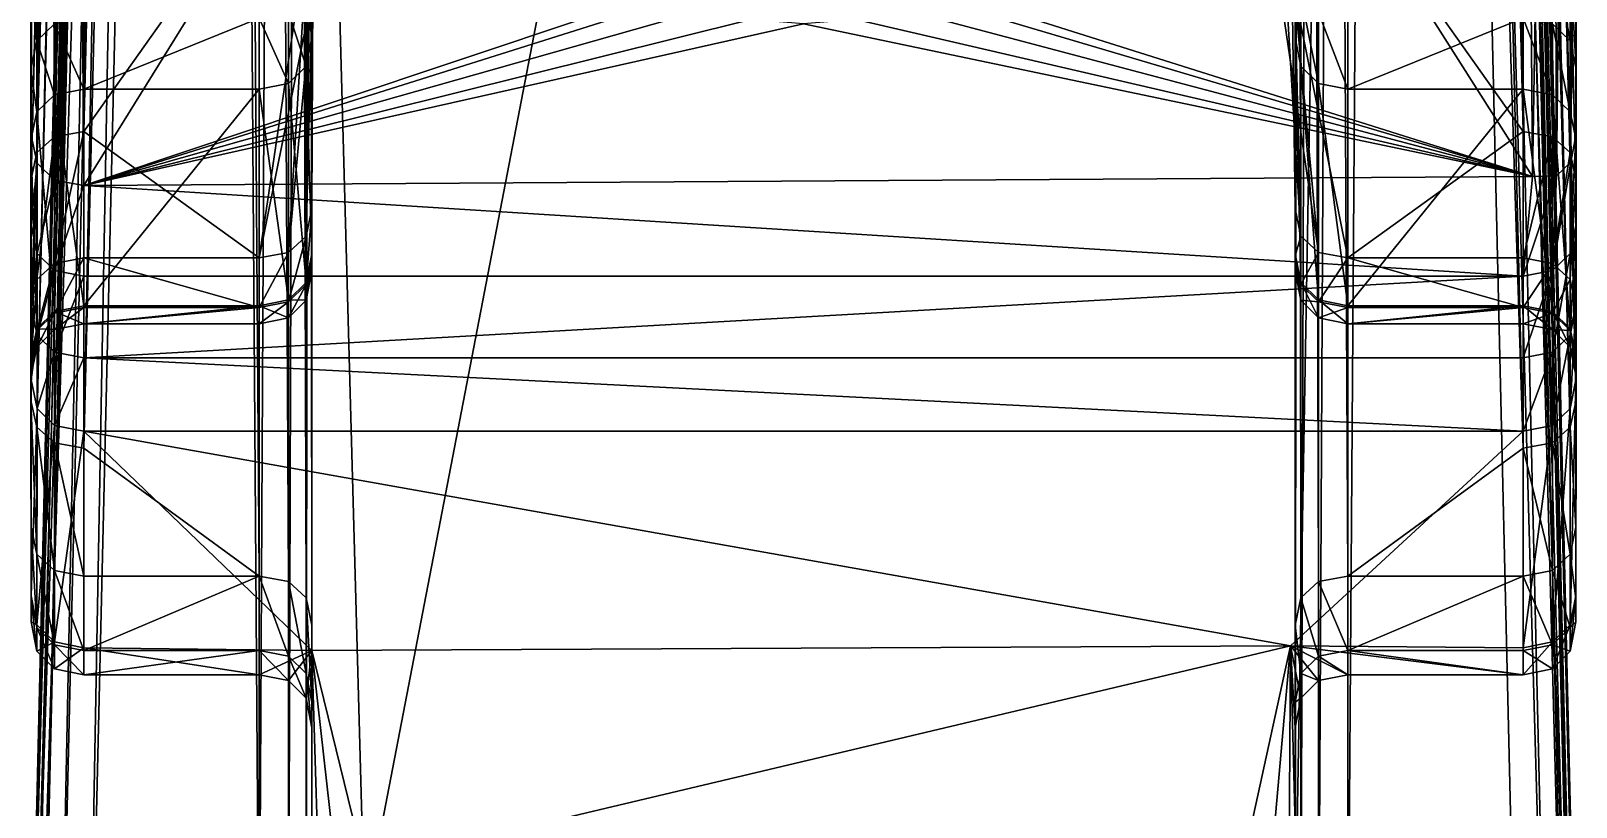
# Model space of a CAD drawing. Header units: metres. Extents: x -565 to 1231, y 366 to 1032.
# Drawn here: x 1186.84 to 1230.85, y 845.79 to 867.9 of the extents above; entities that cross this region are included whole.
import ezdxf

# ---------------------------------------------------------------- set-up
doc = ezdxf.new("R2010")
doc.units = ezdxf.units.M

msp = doc.modelspace()

# ---------------------------------------------------------------- linework, layer by layer
for points in [[(1191.345, 1022.829, 4.711), (1190.845, 1022.348, 4.559), (1187.009, 864.438, 343.199)], [(1187.009, 864.438, 343.199), (1187.508, 864.89, 343.413), (1191.345, 1022.829, 4.711)], [(1192.178, 1022.989, 4.761), (1191.345, 1022.829, 4.711), (1187.508, 864.89, 343.413)], [(1187.508, 864.89, 343.413), (1188.341, 865.039, 343.487), (1192.178, 1022.989, 4.761)], [(1196.341, 876.327, 319.283), (1192.178, 1022.989, 4.761), (1188.341, 865.039, 343.487)], [(1221.341, 876.327, 319.283), (1229.342, 865.039, 343.487), (1225.503, 1022.989, 4.761)], [(1226.336, 1022.829, 4.711), (1225.503, 1022.989, 4.761), (1229.342, 865.039, 343.487)], [(1226.836, 1022.348, 4.559), (1226.336, 1022.829, 4.711), (1230.175, 864.89, 343.413)], [(1229.342, 865.039, 343.487), (1230.175, 864.89, 343.413), (1226.336, 1022.829, 4.711)], [(1190.845, 1022.348, 4.559), (1190.679, 1021.547, 4.305), (1186.843, 863.683, 342.846)], [(1186.843, 863.683, 342.846), (1187.009, 864.438, 343.199), (1190.845, 1022.348, 4.559)], [(1227.002, 1021.547, 4.305), (1226.836, 1022.348, 4.559), (1230.674, 864.438, 343.199)], [(1230.175, 864.89, 343.413), (1230.674, 864.438, 343.199), (1226.836, 1022.348, 4.559)], [(1186.839, 857.377, 339.809), (1186.843, 863.683, 342.846), (1190.679, 1021.547, 4.305)], [(1190.677, 1015.37, 0.991), (1186.839, 857.377, 339.809), (1190.679, 1021.547, 4.305)], [(1227.002, 1021.547, 4.305), (1230.84, 863.683, 342.846), (1230.844, 857.377, 339.809)], [(1227.002, 1021.547, 4.305), (1230.844, 857.377, 339.809), (1227.005, 1015.37, 0.991)], [(1230.674, 864.438, 343.199), (1230.84, 863.683, 342.846), (1227.002, 1021.547, 4.305)], [(1187.007, 856.621, 339.457), (1186.839, 857.377, 339.809), (1190.677, 1015.37, 0.991)], [(1190.677, 1015.37, 0.991), (1190.844, 1014.568, 0.738), (1187.007, 856.621, 339.457)], [(1226.838, 1014.568, 0.738), (1227.005, 1015.37, 0.991), (1230.844, 857.377, 339.809)], [(1187.508, 856.167, 339.248), (1187.007, 856.621, 339.457), (1190.844, 1014.568, 0.738)], [(1190.844, 1014.568, 0.738), (1191.344, 1014.087, 0.586), (1187.508, 856.167, 339.248)], [(1226.338, 1014.087, 0.586), (1226.838, 1014.568, 0.738), (1230.676, 856.621, 339.457)], [(1230.844, 857.377, 339.809), (1230.676, 856.621, 339.457), (1226.838, 1014.568, 0.738)], [(1188.341, 856.014, 339.182), (1187.508, 856.167, 339.248), (1191.344, 1014.087, 0.586)], [(1191.344, 1014.087, 0.586), (1192.177, 1013.927, 0.535), (1188.341, 856.014, 339.182)], [(1225.505, 1013.927, 0.535), (1226.338, 1014.087, 0.586), (1230.175, 856.167, 339.248)], [(1230.676, 856.621, 339.457), (1230.175, 856.167, 339.248), (1226.338, 1014.087, 0.586)], [(1188.341, 856.014, 339.182), (1192.177, 1013.927, 0.535), (1193.341, 852.374, 346.985)], [(1192.177, 1013.927, 0.535), (1193.341, 1013.927, 0.535), (1193.341, 852.374, 346.985)], [(1193.341, 1013.927, 0.535), (1194.175, 1013.767, 0.484), (1194.175, 852.219, 346.923)], [(1194.175, 852.219, 346.923), (1193.341, 852.374, 346.985), (1193.341, 1013.927, 0.535)], [(1194.175, 1013.767, 0.484), (1194.675, 1013.286, 0.332), (1194.675, 851.754, 346.736)], [(1194.675, 851.754, 346.736), (1194.175, 852.219, 346.923), (1194.175, 1013.767, 0.484)], [(1223.008, 1013.286, 0.332), (1223.508, 1013.767, 0.484), (1223.508, 852.219, 346.923)], [(1223.508, 1013.767, 0.484), (1224.341, 1013.927, 0.535), (1224.341, 852.374, 346.985)], [(1224.341, 852.374, 346.985), (1223.508, 852.219, 346.923), (1223.508, 1013.767, 0.484)], [(1229.342, 856.014, 339.182), (1224.341, 852.374, 346.985), (1224.341, 1013.927, 0.535)], [(1225.505, 1013.927, 0.535), (1229.342, 856.014, 339.182), (1224.341, 1013.927, 0.535)], [(1230.175, 856.167, 339.248), (1229.342, 856.014, 339.182), (1225.505, 1013.927, 0.535)], [(1194.675, 1013.286, 0.332), (1194.841, 1012.484, 0.079), (1194.841, 850.98, 346.426)], [(1194.841, 850.98, 346.426), (1194.675, 851.754, 346.736), (1194.675, 1013.286, 0.332)], [(1222.841, 1012.484, 0.079), (1223.008, 1013.286, 0.332), (1223.008, 851.754, 346.736)], [(1223.508, 852.219, 346.923), (1223.008, 851.754, 346.736), (1223.008, 1013.286, 0.332)], [(1194.841, 1004.358, -3.797), (1194.841, 850.98, 346.426), (1194.841, 1012.484, 0.079)], [(1222.841, 1012.484, 0.079), (1222.841, 850.98, 346.426), (1222.841, 1004.358, -3.797)], [(1223.008, 851.754, 346.736), (1222.841, 850.98, 346.426), (1222.841, 1012.484, 0.079)], [(1194.675, 839.766, 331.767), (1194.841, 840.487, 332.188), (1194.841, 1004.358, -3.797)], [(1194.841, 1004.358, -3.797), (1194.675, 1003.657, -4.26), (1194.675, 839.766, 331.767)], [(1194.841, 1004.358, -3.797), (1194.841, 840.487, 332.188), (1194.841, 850.98, 346.426)], [(1222.841, 850.98, 346.426), (1222.841, 840.487, 332.188), (1222.841, 1004.358, -3.797)], [(1223.008, 1003.657, -4.26), (1222.841, 1004.358, -3.797), (1222.841, 840.487, 332.188)], [(1194.175, 839.333, 331.515), (1194.675, 839.766, 331.767), (1194.675, 1003.657, -4.26)], [(1194.675, 1003.657, -4.26), (1194.175, 1003.236, -4.538), (1194.175, 839.333, 331.515)], [(1222.841, 840.487, 332.188), (1223.008, 839.766, 331.767), (1223.008, 1003.657, -4.26)], [(1223.508, 1003.236, -4.538), (1223.008, 1003.657, -4.26), (1223.008, 839.766, 331.767)], [(1186.955, 839.274, 331.189), (1187.097, 839.3, 331.202), (1192.177, 1003.096, -4.631)], [(1192.177, 1003.096, -4.631), (1191.344, 1002.956, -4.724), (1186.955, 839.274, 331.189)], [(1192.177, 1003.096, -4.631), (1187.097, 839.3, 331.202), (1193.341, 839.188, 331.431)], [(1193.341, 1003.096, -4.631), (1192.177, 1003.096, -4.631), (1193.341, 839.188, 331.431)], [(1193.341, 839.188, 331.431), (1194.175, 839.333, 331.515), (1194.175, 1003.236, -4.538)], [(1194.175, 1003.236, -4.538), (1193.341, 1003.096, -4.631), (1193.341, 839.188, 331.431)], [(1223.008, 839.766, 331.767), (1223.508, 839.333, 331.515), (1223.508, 1003.236, -4.538)], [(1224.341, 1003.096, -4.631), (1223.508, 1003.236, -4.538), (1223.508, 839.333, 331.515)], [(1223.508, 839.333, 331.515), (1224.341, 839.188, 331.431), (1224.341, 1003.096, -4.631)], [(1225.505, 1003.096, -4.631), (1224.341, 1003.096, -4.631), (1224.341, 839.188, 331.431)], [(1230.586, 839.3, 331.202), (1225.505, 1003.096, -4.631), (1224.341, 839.188, 331.431)], [(1226.338, 1002.956, -4.724), (1225.505, 1003.096, -4.631), (1230.586, 839.3, 331.202)], [(1186.87, 839.198, 331.151), (1186.955, 839.274, 331.189), (1191.344, 1002.956, -4.724)], [(1191.344, 1002.956, -4.724), (1190.846, 1002.535, -5.002), (1186.87, 839.198, 331.151)], [(1226.836, 1002.535, -5.002), (1226.338, 1002.956, -4.724), (1230.728, 839.274, 331.189)], [(1230.586, 839.3, 331.202), (1230.728, 839.274, 331.189), (1226.338, 1002.956, -4.724)], [(1186.841, 839.071, 331.089), (1186.87, 839.198, 331.151), (1190.846, 1002.535, -5.002)], [(1190.846, 1002.535, -5.002), (1190.681, 1001.834, -5.465), (1186.841, 839.071, 331.089)], [(1227.001, 1001.834, -5.465), (1226.836, 1002.535, -5.002), (1230.813, 839.198, 331.151)], [(1230.728, 839.274, 331.189), (1230.813, 839.198, 331.151), (1226.836, 1002.535, -5.002)], [(1186.841, 839.071, 331.089), (1190.681, 1001.834, -5.465), (1190.675, 995.37, -8.181)], [(1227.006, 995.37, -8.181), (1227.001, 1001.834, -5.465), (1230.841, 839.071, 331.089)], [(1230.813, 839.198, 331.151), (1230.841, 839.071, 331.089), (1227.001, 1001.834, -5.465)], [(1186.841, 839.071, 331.089), (1190.675, 995.37, -8.181), (1186.838, 831.537, 327.728)], [(1187.007, 830.814, 327.309), (1186.838, 831.537, 327.728), (1190.675, 995.37, -8.181)], [(1190.675, 995.37, -8.181), (1190.843, 994.669, -8.644), (1187.007, 830.814, 327.309)], [(1226.838, 994.669, -8.644), (1227.006, 995.37, -8.181), (1230.844, 831.537, 327.728)], [(1230.844, 831.537, 327.728), (1227.006, 995.37, -8.181), (1230.841, 839.071, 331.089)], [(1187.508, 830.378, 327.062), (1187.007, 830.814, 327.309), (1190.843, 994.669, -8.644)], [(1190.843, 994.669, -8.644), (1191.344, 994.248, -8.922), (1187.508, 830.378, 327.062)], [(1226.337, 994.248, -8.922), (1226.838, 994.669, -8.644), (1230.676, 830.814, 327.309)], [(1230.844, 831.537, 327.728), (1230.676, 830.814, 327.309), (1226.838, 994.669, -8.644)], [(1188.341, 830.23, 326.986), (1187.508, 830.378, 327.062), (1191.344, 994.248, -8.922)], [(1191.344, 994.248, -8.922), (1192.178, 994.108, -9.015), (1188.341, 830.23, 326.986)], [(1225.503, 994.108, -9.015), (1226.337, 994.248, -8.922), (1230.175, 830.378, 327.062)], [(1230.676, 830.814, 327.309), (1230.175, 830.378, 327.062), (1226.337, 994.248, -8.922)], [(1196.341, 842.737, 301.344), (1188.341, 830.23, 326.986), (1192.178, 994.108, -9.015)], [(1196.341, 842.737, 301.344), (1192.178, 994.108, -9.015), (1225.503, 994.108, -9.015)], [(1222.841, 842.02, 302.574), (1196.341, 842.737, 301.344), (1225.503, 994.108, -9.015)], [(1222.841, 842.02, 302.574), (1225.503, 994.108, -9.015), (1229.342, 830.23, 326.986)], [(1230.175, 830.378, 327.062), (1229.342, 830.23, 326.986), (1225.503, 994.108, -9.015)], [(1186.846, 864.927, 417.906), (1186.846, 899.779, 525.168), (1186.836, 871.579, 415.722)], [(1186.981, 898.96, 525.342), (1186.846, 899.779, 525.168), (1186.846, 864.927, 417.906)], [(1230.837, 899.779, 525.168), (1230.673, 898.988, 525.431), (1230.701, 864.162, 418.247)], [(1230.701, 864.162, 418.247), (1230.837, 864.927, 417.906), (1230.837, 899.779, 525.168)], [(1230.846, 871.579, 415.722), (1230.837, 899.779, 525.168), (1230.837, 864.927, 417.906)], [(1186.846, 864.927, 417.906), (1187.01, 864.133, 418.158), (1186.981, 898.96, 525.342)], [(1187.394, 898.399, 525.233), (1186.981, 898.96, 525.342), (1187.01, 864.133, 418.158)], [(1230.673, 898.988, 525.431), (1230.174, 898.514, 525.589), (1230.289, 863.772, 418.664)], [(1230.289, 863.772, 418.664), (1230.701, 864.162, 418.247), (1230.673, 898.988, 525.431)], [(1187.01, 864.133, 418.158), (1187.508, 863.656, 418.309), (1187.394, 898.399, 525.233)], [(1188.083, 898.096, 524.841), (1187.394, 898.399, 525.233), (1187.508, 863.656, 418.309)], [(1211.439, 892.36, 507.189), (1229.6, 863.757, 419.159), (1229.342, 898.356, 525.642)], [(1230.174, 898.514, 525.589), (1229.342, 898.356, 525.642), (1229.6, 863.757, 419.159)], [(1229.6, 863.757, 419.159), (1230.289, 863.772, 418.664), (1230.174, 898.514, 525.589)], [(1187.508, 863.656, 418.309), (1188.341, 863.498, 418.359), (1188.083, 898.096, 524.841)], [(1206.242, 892.36, 507.189), (1188.083, 898.096, 524.841), (1188.341, 863.498, 418.359)], [(1206.242, 892.36, 507.189), (1188.341, 863.498, 418.359), (1206.242, 869.492, 436.811)], [(1211.439, 892.36, 507.189), (1211.439, 869.492, 436.811), (1229.6, 863.757, 419.159)], [(1194.841, 883.802, 386.817), (1194.841, 872.98, 335.899), (1194.841, 867.707, 390.542)], [(1194.841, 883.802, 386.817), (1194.841, 867.707, 390.542), (1194.841, 869.715, 398.701)], [(1222.841, 867.707, 390.542), (1222.841, 872.98, 335.899), (1222.841, 883.802, 386.817)], [(1222.841, 869.715, 398.701), (1222.841, 867.707, 390.542), (1222.841, 883.802, 386.817)], [(1193.341, 861.438, 351.211), (1196.341, 876.327, 319.283), (1188.341, 865.039, 343.487)], [(1195.508, 876.095, 319.858), (1196.341, 876.327, 319.283), (1193.341, 861.438, 351.211)], [(1221.341, 876.327, 319.283), (1224.341, 861.438, 351.211), (1229.342, 865.039, 343.487)], [(1221.341, 876.327, 319.283), (1222.175, 876.095, 319.858), (1223.508, 861.593, 351.273)], [(1223.508, 861.593, 351.273), (1224.341, 861.438, 351.211), (1221.341, 876.327, 319.283)], [(1193.341, 861.438, 351.211), (1194.175, 861.593, 351.273), (1195.508, 876.095, 319.858)], [(1195.008, 875.401, 321.585), (1195.508, 876.095, 319.858), (1194.175, 861.593, 351.273)], [(1222.175, 876.095, 319.858), (1222.675, 875.401, 321.585), (1223.008, 862.058, 351.459)], [(1223.008, 862.058, 351.459), (1223.508, 861.593, 351.273), (1222.175, 876.095, 319.858)], [(1194.175, 861.593, 351.273), (1194.675, 862.058, 351.459), (1195.008, 875.401, 321.585)], [(1194.841, 874.243, 324.462), (1195.008, 875.401, 321.585), (1194.675, 862.058, 351.459)], [(1222.675, 875.401, 321.585), (1222.841, 874.243, 324.462), (1222.841, 862.833, 351.77)], [(1222.841, 862.833, 351.77), (1223.008, 862.058, 351.459), (1222.675, 875.401, 321.585)], [(1194.675, 862.058, 351.459), (1194.841, 862.833, 351.77), (1194.841, 874.243, 324.462)], [(1194.889, 873.106, 325.866), (1194.841, 874.243, 324.462), (1194.841, 862.833, 351.77)], [(1222.841, 862.833, 351.77), (1222.841, 874.243, 324.462), (1222.841, 873.053, 324.236)], [(1194.841, 872.386, 330.105), (1194.889, 873.106, 325.866), (1194.841, 862.833, 351.77)], [(1194.841, 872.98, 335.899), (1194.841, 872.386, 330.105), (1194.841, 862.833, 351.77)], [(1194.841, 872.98, 335.899), (1194.841, 862.833, 351.77), (1194.841, 867.707, 390.542)], [(1222.841, 862.833, 351.77), (1222.841, 873.053, 324.236), (1222.841, 872.386, 330.105)], [(1222.841, 862.833, 351.77), (1222.841, 872.386, 330.105), (1222.841, 872.98, 335.899)], [(1222.841, 867.707, 390.542), (1222.841, 862.833, 351.77), (1222.841, 872.98, 335.899)], [(1186.846, 864.927, 417.906), (1186.836, 871.579, 415.722), (1186.837, 869.078, 407.631)], [(1230.846, 869.078, 407.631), (1230.846, 871.579, 415.722), (1230.837, 864.927, 417.906)], [(1230.677, 867.619, 399.249), (1230.175, 868.103, 399.123), (1230.175, 870.358, 407.256)], [(1230.175, 870.358, 407.256), (1230.677, 869.878, 407.397), (1230.677, 867.619, 399.249)], [(1186.837, 869.078, 407.631), (1187.006, 869.878, 407.397), (1187.006, 867.619, 399.249)], [(1187.507, 868.103, 399.123), (1187.006, 867.619, 399.249), (1187.006, 869.878, 407.397)], [(1194.675, 868.909, 398.912), (1194.841, 869.715, 398.701), (1194.841, 867.707, 390.542)], [(1223.008, 866.896, 390.735), (1222.841, 867.707, 390.542), (1222.841, 869.715, 398.701)], [(1222.841, 869.715, 398.701), (1223.008, 868.909, 398.912), (1223.008, 866.896, 390.735)], [(1230.846, 866.813, 399.46), (1230.677, 867.619, 399.249), (1230.677, 869.878, 407.397)], [(1230.677, 869.878, 407.397), (1230.846, 869.078, 407.631), (1230.846, 866.813, 399.46)], [(1188.341, 863.498, 418.359), (1205.842, 869.03, 435.385), (1206.242, 869.492, 436.811)], [(1211.439, 869.492, 436.811), (1211.841, 869.03, 435.385), (1229.6, 863.757, 419.159)], [(1186.846, 864.927, 417.906), (1186.837, 869.078, 407.631), (1186.837, 866.813, 399.46)], [(1187.006, 867.619, 399.249), (1186.837, 866.813, 399.46), (1186.837, 869.078, 407.631)], [(1188.341, 863.498, 418.359), (1206.242, 868.566, 433.958), (1205.842, 869.03, 435.385)], [(1194.175, 868.425, 399.038), (1194.675, 868.909, 398.912), (1194.675, 866.896, 390.735)], [(1194.841, 867.707, 390.542), (1194.675, 866.896, 390.735), (1194.675, 868.909, 398.912)], [(1211.841, 869.03, 435.385), (1211.439, 868.566, 433.958), (1229.6, 863.757, 419.159)], [(1223.508, 866.41, 390.851), (1223.008, 866.896, 390.735), (1223.008, 868.909, 398.912)], [(1223.008, 868.909, 398.912), (1223.508, 868.425, 399.038), (1223.508, 866.41, 390.851)], [(1230.846, 866.813, 399.46), (1230.846, 869.078, 407.631), (1230.837, 864.927, 417.906)], [(1188.341, 863.498, 418.359), (1207.341, 868.227, 432.914), (1206.242, 868.566, 433.958)], [(1193.341, 868.264, 399.081), (1194.175, 868.425, 399.038), (1194.175, 866.41, 390.851)], [(1194.675, 866.896, 390.735), (1194.175, 866.41, 390.851), (1194.175, 868.425, 399.038)], [(1211.439, 868.566, 433.958), (1210.341, 868.227, 432.914), (1229.6, 863.757, 419.159)], [(1224.341, 866.248, 390.89), (1223.508, 866.41, 390.851), (1223.508, 868.425, 399.038)], [(1223.508, 868.425, 399.038), (1224.341, 868.264, 399.081), (1224.341, 866.248, 390.89)], [(1187.006, 867.619, 399.249), (1187.507, 868.103, 399.123), (1187.507, 866.086, 390.928)], [(1187.507, 868.103, 399.123), (1188.341, 868.264, 399.081), (1188.341, 866.248, 390.89)], [(1188.341, 866.248, 390.89), (1187.507, 866.086, 390.928), (1187.507, 868.103, 399.123)], [(1188.341, 866.248, 390.89), (1188.341, 868.264, 399.081), (1193.341, 868.264, 399.081)], [(1188.341, 866.248, 390.89), (1193.341, 868.264, 399.081), (1193.341, 866.248, 390.89)], [(1188.341, 863.498, 418.359), (1208.841, 868.102, 432.531), (1207.341, 868.227, 432.914)], [(1188.341, 863.498, 418.359), (1229.6, 863.757, 419.159), (1208.841, 868.102, 432.531)], [(1194.175, 866.41, 390.851), (1193.341, 866.248, 390.89), (1193.341, 868.264, 399.081)], [(1210.341, 868.227, 432.914), (1208.841, 868.102, 432.531), (1229.6, 863.757, 419.159)], [(1229.342, 868.264, 399.081), (1229.342, 866.248, 390.89), (1224.341, 866.248, 390.89)], [(1229.342, 868.264, 399.081), (1224.341, 866.248, 390.89), (1224.341, 868.264, 399.081)], [(1230.175, 866.086, 390.928), (1229.342, 866.248, 390.89), (1229.342, 868.264, 399.081)], [(1229.342, 868.264, 399.081), (1230.175, 868.103, 399.123), (1230.175, 866.086, 390.928)], [(1230.677, 865.599, 391.044), (1230.175, 866.086, 390.928), (1230.175, 868.103, 399.123)], [(1230.175, 868.103, 399.123), (1230.677, 867.619, 399.249), (1230.677, 865.599, 391.044)], [(1186.837, 866.813, 399.46), (1187.006, 867.619, 399.249), (1187.006, 865.599, 391.044)], [(1187.507, 866.086, 390.928), (1187.006, 865.599, 391.044), (1187.006, 867.619, 399.249)], [(1194.675, 866.896, 390.735), (1194.841, 867.707, 390.542), (1194.841, 861.557, 363.906)], [(1194.841, 862.833, 351.77), (1194.841, 861.557, 363.906), (1194.841, 867.707, 390.542)], [(1222.841, 867.707, 390.542), (1222.841, 861.557, 363.906), (1222.841, 862.833, 351.77)], [(1223.008, 860.734, 364.048), (1222.841, 861.557, 363.906), (1222.841, 867.707, 390.542)], [(1222.841, 867.707, 390.542), (1223.008, 866.896, 390.735), (1223.008, 860.734, 364.048)], [(1230.846, 864.789, 391.238), (1230.677, 865.599, 391.044), (1230.677, 867.619, 399.249)], [(1230.677, 867.619, 399.249), (1230.846, 866.813, 399.46), (1230.846, 864.789, 391.238)], [(1186.846, 862.362, 409.6), (1186.846, 864.927, 417.906), (1186.837, 866.813, 399.46)], [(1186.846, 862.362, 409.6), (1186.837, 866.813, 399.46), (1186.837, 864.789, 391.238)], [(1187.006, 865.599, 391.044), (1186.837, 864.789, 391.238), (1186.837, 866.813, 399.46)], [(1194.175, 866.41, 390.851), (1194.675, 866.896, 390.735), (1194.675, 860.734, 364.048)], [(1194.841, 861.557, 363.906), (1194.675, 860.734, 364.048), (1194.675, 866.896, 390.735)], [(1223.508, 860.241, 364.134), (1223.008, 860.734, 364.048), (1223.008, 866.896, 390.735)], [(1223.008, 866.896, 390.735), (1223.508, 866.41, 390.851), (1223.508, 860.241, 364.134)], [(1230.846, 866.813, 399.46), (1230.837, 864.927, 417.906), (1230.837, 862.362, 409.6)], [(1230.846, 864.789, 391.238), (1230.846, 866.813, 399.46), (1230.837, 862.362, 409.6)], [(1187.507, 866.086, 390.928), (1188.341, 866.248, 390.89), (1188.341, 860.077, 364.162)], [(1188.341, 860.077, 364.162), (1188.341, 866.248, 390.89), (1193.341, 866.248, 390.89)], [(1193.341, 860.077, 364.162), (1188.341, 860.077, 364.162), (1193.341, 866.248, 390.89)], [(1193.341, 866.248, 390.89), (1194.175, 866.41, 390.851), (1194.175, 860.241, 364.134)], [(1194.175, 860.241, 364.134), (1193.341, 860.077, 364.162), (1193.341, 866.248, 390.89)], [(1194.675, 860.734, 364.048), (1194.175, 860.241, 364.134), (1194.175, 866.41, 390.851)], [(1224.341, 860.077, 364.162), (1223.508, 860.241, 364.134), (1223.508, 866.41, 390.851)], [(1223.508, 866.41, 390.851), (1224.341, 866.248, 390.89), (1224.341, 860.077, 364.162)], [(1229.342, 866.248, 390.89), (1229.342, 860.077, 364.162), (1224.341, 860.077, 364.162)], [(1229.342, 866.248, 390.89), (1224.341, 860.077, 364.162), (1224.341, 866.248, 390.89)], [(1229.342, 866.248, 390.89), (1230.175, 866.086, 390.928), (1230.175, 859.912, 364.191)], [(1230.175, 859.912, 364.191), (1229.342, 860.077, 364.162), (1229.342, 866.248, 390.89)], [(1187.006, 865.599, 391.044), (1187.507, 866.086, 390.928), (1187.507, 859.912, 364.191)], [(1188.341, 860.077, 364.162), (1187.507, 859.912, 364.191), (1187.507, 866.086, 390.928)], [(1230.175, 866.086, 390.928), (1230.677, 865.599, 391.044), (1230.677, 859.419, 364.276)], [(1230.677, 859.419, 364.276), (1230.175, 859.912, 364.191), (1230.175, 866.086, 390.928)], [(1186.837, 864.789, 391.238), (1187.006, 865.599, 391.044), (1187.006, 859.419, 364.276)], [(1187.507, 859.912, 364.191), (1187.006, 859.419, 364.276), (1187.006, 865.599, 391.044)], [(1230.677, 865.599, 391.044), (1230.846, 864.789, 391.238), (1230.845, 858.597, 364.419)], [(1230.845, 858.597, 364.419), (1230.677, 859.419, 364.276), (1230.677, 865.599, 391.044)], [(1187.01, 864.133, 418.158), (1186.846, 864.927, 417.906), (1186.846, 862.362, 409.6)], [(1187.508, 864.89, 343.413), (1187.009, 864.438, 343.199), (1187.008, 860.818, 350.963)], [(1187.008, 860.818, 350.963), (1187.508, 861.283, 351.149), (1187.508, 864.89, 343.413)], [(1188.341, 865.039, 343.487), (1187.508, 864.89, 343.413), (1187.508, 861.283, 351.149)], [(1187.508, 861.283, 351.149), (1188.341, 861.438, 351.211), (1188.341, 865.039, 343.487)], [(1188.341, 861.438, 351.211), (1193.341, 861.438, 351.211), (1188.341, 865.039, 343.487)], [(1224.341, 861.438, 351.211), (1229.342, 861.438, 351.211), (1229.342, 865.039, 343.487)], [(1230.175, 864.89, 343.413), (1229.342, 865.039, 343.487), (1229.342, 861.438, 351.211)], [(1229.342, 861.438, 351.211), (1230.175, 861.283, 351.149), (1230.175, 864.89, 343.413)], [(1230.674, 864.438, 343.199), (1230.175, 864.89, 343.413), (1230.175, 861.283, 351.149)], [(1230.673, 861.562, 409.834), (1230.837, 862.362, 409.6), (1230.837, 864.927, 417.906)], [(1230.837, 864.927, 417.906), (1230.701, 864.162, 418.247), (1230.673, 861.562, 409.834)], [(1186.846, 860.041, 401.233), (1186.846, 862.362, 409.6), (1186.837, 864.789, 391.238)], [(1186.845, 857.962, 392.791), (1186.846, 860.041, 401.233), (1186.837, 864.789, 391.238)], [(1186.845, 857.962, 392.791), (1186.837, 864.789, 391.238), (1186.838, 858.597, 364.419)], [(1187.006, 859.419, 364.276), (1186.838, 858.597, 364.419), (1186.837, 864.789, 391.238)], [(1187.009, 864.438, 343.199), (1186.843, 863.683, 342.846), (1186.843, 860.044, 350.652)], [(1186.843, 860.044, 350.652), (1187.008, 860.818, 350.963), (1187.009, 864.438, 343.199)], [(1230.175, 861.283, 351.149), (1230.674, 860.818, 350.963), (1230.674, 864.438, 343.199)], [(1230.84, 863.683, 342.846), (1230.674, 864.438, 343.199), (1230.674, 860.818, 350.963)], [(1230.846, 864.789, 391.238), (1230.837, 862.362, 409.6), (1230.837, 860.041, 401.233)], [(1230.846, 864.789, 391.238), (1230.837, 860.041, 401.233), (1230.837, 857.962, 392.791)], [(1230.845, 858.597, 364.419), (1230.846, 864.789, 391.238), (1230.837, 857.962, 392.791)], [(1186.846, 862.362, 409.6), (1187.01, 861.562, 409.834), (1187.01, 864.133, 418.158)], [(1187.508, 863.656, 418.309), (1187.01, 864.133, 418.158), (1187.01, 861.562, 409.834)], [(1230.174, 861.083, 409.975), (1230.673, 861.562, 409.834), (1230.701, 864.162, 418.247)], [(1230.701, 864.162, 418.247), (1230.289, 863.772, 418.664), (1230.174, 861.083, 409.975)], [(1186.839, 857.377, 339.809), (1186.843, 860.044, 350.652), (1186.843, 863.683, 342.846)], [(1187.01, 861.562, 409.834), (1187.508, 861.083, 409.975), (1187.508, 863.656, 418.309)], [(1188.341, 863.498, 418.359), (1187.508, 863.656, 418.309), (1187.508, 861.083, 409.975)], [(1187.508, 861.083, 409.975), (1188.341, 860.922, 410.022), (1188.341, 863.498, 418.359)], [(1188.341, 863.498, 418.359), (1229.342, 860.922, 410.022), (1229.6, 863.757, 419.159)], [(1188.341, 863.498, 418.359), (1188.341, 860.922, 410.022), (1229.342, 860.922, 410.022)], [(1229.342, 860.922, 410.022), (1230.174, 861.083, 409.975), (1230.289, 863.772, 418.664)], [(1230.289, 863.772, 418.664), (1229.6, 863.757, 419.159), (1229.342, 860.922, 410.022)], [(1230.674, 860.818, 350.963), (1230.84, 860.044, 350.652), (1230.84, 863.683, 342.846)], [(1230.84, 863.683, 342.846), (1230.84, 860.044, 350.652), (1230.844, 857.377, 339.809)], [(1194.675, 860.681, 355.535), (1194.841, 861.5, 355.714), (1194.841, 862.833, 351.77)], [(1194.841, 862.833, 351.77), (1194.675, 862.058, 351.459), (1194.675, 860.681, 355.535)], [(1194.841, 862.833, 351.77), (1194.841, 861.5, 355.714), (1194.841, 861.557, 363.906)], [(1222.841, 861.557, 363.906), (1222.841, 861.5, 355.714), (1222.841, 862.833, 351.77)], [(1223.008, 862.058, 351.459), (1222.841, 862.833, 351.77), (1222.841, 861.5, 355.714)], [(1187.01, 861.562, 409.834), (1186.846, 862.362, 409.6), (1186.846, 860.041, 401.233)], [(1230.673, 859.235, 401.444), (1230.837, 860.041, 401.233), (1230.837, 862.362, 409.6)], [(1230.837, 862.362, 409.6), (1230.673, 861.562, 409.834), (1230.673, 859.235, 401.444)], [(1194.175, 860.19, 355.427), (1194.675, 860.681, 355.535), (1194.675, 862.058, 351.459)], [(1194.675, 862.058, 351.459), (1194.175, 861.593, 351.273), (1194.175, 860.19, 355.427)], [(1222.841, 861.5, 355.714), (1223.008, 860.681, 355.535), (1223.008, 862.058, 351.459)], [(1223.508, 861.593, 351.273), (1223.008, 862.058, 351.459), (1223.008, 860.681, 355.535)], [(1186.846, 860.041, 401.233), (1187.01, 859.235, 401.444), (1187.01, 861.562, 409.834)], [(1187.008, 859.37, 355.248), (1187.508, 859.862, 355.356), (1187.508, 861.283, 351.149)], [(1187.508, 861.283, 351.149), (1187.008, 860.818, 350.963), (1187.008, 859.37, 355.248)], [(1187.508, 861.083, 409.975), (1187.01, 861.562, 409.834), (1187.01, 859.235, 401.444)], [(1187.508, 859.862, 355.356), (1188.341, 860.025, 355.391), (1188.341, 861.438, 351.211)], [(1188.341, 861.438, 351.211), (1187.508, 861.283, 351.149), (1187.508, 859.862, 355.356)], [(1188.341, 861.438, 351.211), (1188.341, 860.025, 355.391), (1193.341, 860.025, 355.391)], [(1193.341, 860.025, 355.391), (1193.341, 861.438, 351.211), (1188.341, 861.438, 351.211)], [(1193.341, 860.025, 355.391), (1194.175, 860.19, 355.427), (1194.175, 861.593, 351.273)], [(1194.175, 861.593, 351.273), (1193.341, 861.438, 351.211), (1193.341, 860.025, 355.391)], [(1194.675, 860.734, 364.048), (1194.841, 861.557, 363.906), (1194.841, 861.073, 359.771)], [(1194.675, 860.234, 359.776), (1194.841, 861.073, 359.771), (1194.841, 861.5, 355.714)], [(1194.841, 861.5, 355.714), (1194.675, 860.681, 355.535), (1194.675, 860.234, 359.776)], [(1194.841, 861.5, 355.714), (1194.841, 861.073, 359.771), (1194.841, 861.557, 363.906)], [(1222.841, 861.557, 363.906), (1222.841, 861.073, 359.771), (1222.841, 861.5, 355.714)], [(1223.008, 860.234, 359.776), (1222.841, 861.073, 359.771), (1222.841, 861.557, 363.906)], [(1222.841, 861.557, 363.906), (1223.008, 860.734, 364.048), (1223.008, 860.234, 359.776)], [(1223.008, 860.681, 355.535), (1222.841, 861.5, 355.714), (1222.841, 861.073, 359.771)], [(1223.008, 860.681, 355.535), (1223.508, 860.19, 355.427), (1223.508, 861.593, 351.273)], [(1224.341, 861.438, 351.211), (1223.508, 861.593, 351.273), (1223.508, 860.19, 355.427)], [(1223.508, 860.19, 355.427), (1224.341, 860.025, 355.391), (1224.341, 861.438, 351.211)], [(1224.341, 861.438, 351.211), (1224.341, 860.025, 355.391), (1229.342, 860.025, 355.391)], [(1229.342, 860.025, 355.391), (1229.342, 861.438, 351.211), (1224.341, 861.438, 351.211)], [(1230.175, 861.283, 351.149), (1229.342, 861.438, 351.211), (1229.342, 860.025, 355.391)], [(1229.342, 860.025, 355.391), (1230.175, 859.862, 355.356), (1230.175, 861.283, 351.149)], [(1230.174, 858.751, 401.57), (1230.673, 859.235, 401.444), (1230.673, 861.562, 409.834)], [(1230.673, 861.562, 409.834), (1230.174, 861.083, 409.975), (1230.174, 858.751, 401.57)], [(1230.674, 860.818, 350.963), (1230.175, 861.283, 351.149), (1230.175, 859.862, 355.356)], [(1187.01, 859.235, 401.444), (1187.508, 858.751, 401.57), (1187.508, 861.083, 409.975)], [(1188.341, 860.922, 410.022), (1187.508, 861.083, 409.975), (1187.508, 858.751, 401.57)], [(1187.508, 858.751, 401.57), (1188.341, 858.59, 401.613), (1188.341, 860.922, 410.022)], [(1188.341, 858.59, 401.613), (1229.342, 858.59, 401.613), (1229.342, 860.922, 410.022)], [(1188.341, 860.922, 410.022), (1188.341, 858.59, 401.613), (1229.342, 860.922, 410.022)], [(1194.841, 861.073, 359.771), (1194.675, 860.234, 359.776), (1194.675, 860.734, 364.048)], [(1222.841, 861.073, 359.771), (1223.008, 860.234, 359.776), (1223.008, 860.681, 355.535)], [(1229.342, 858.59, 401.613), (1230.174, 858.751, 401.57), (1230.174, 861.083, 409.975)], [(1230.174, 861.083, 409.975), (1229.342, 860.922, 410.022), (1229.342, 858.59, 401.613)], [(1186.841, 858.551, 355.069), (1187.008, 859.37, 355.248), (1187.008, 860.818, 350.963)], [(1187.008, 860.818, 350.963), (1186.843, 860.044, 350.652), (1186.841, 858.551, 355.069)], [(1194.175, 860.241, 364.134), (1194.675, 860.734, 364.048), (1194.675, 860.234, 359.776)], [(1194.175, 859.731, 359.779), (1194.675, 860.234, 359.776), (1194.675, 860.681, 355.535)], [(1194.675, 860.681, 355.535), (1194.175, 860.19, 355.427), (1194.175, 859.731, 359.779)], [(1223.508, 859.731, 359.779), (1223.008, 860.234, 359.776), (1223.008, 860.734, 364.048)], [(1223.008, 860.734, 364.048), (1223.508, 860.241, 364.134), (1223.508, 859.731, 359.779)], [(1223.508, 860.19, 355.427), (1223.008, 860.681, 355.535), (1223.008, 860.234, 359.776)], [(1230.175, 859.862, 355.356), (1230.675, 859.37, 355.248), (1230.674, 860.818, 350.963)], [(1230.84, 860.044, 350.652), (1230.674, 860.818, 350.963), (1230.675, 859.37, 355.248)], [(1186.839, 857.377, 339.809), (1186.841, 858.551, 355.069), (1186.843, 860.044, 350.652)], [(1187.01, 859.235, 401.444), (1186.846, 860.041, 401.233), (1186.845, 857.962, 392.791)], [(1187.507, 859.912, 364.191), (1188.341, 860.077, 364.162), (1188.341, 859.564, 359.78)], [(1187.508, 859.396, 359.781), (1188.341, 859.564, 359.78), (1188.341, 860.025, 355.391)], [(1188.341, 860.025, 355.391), (1187.508, 859.862, 355.356), (1187.508, 859.396, 359.781)], [(1193.341, 860.077, 364.162), (1193.341, 859.564, 359.78), (1188.341, 859.564, 359.78)], [(1188.341, 859.564, 359.78), (1188.341, 860.077, 364.162), (1193.341, 860.077, 364.162)], [(1188.341, 859.564, 359.78), (1193.341, 859.564, 359.78), (1193.341, 860.025, 355.391)], [(1193.341, 860.025, 355.391), (1188.341, 860.025, 355.391), (1188.341, 859.564, 359.78)], [(1193.341, 860.077, 364.162), (1194.175, 860.241, 364.134), (1194.175, 859.731, 359.779)], [(1193.341, 859.564, 359.78), (1194.175, 859.731, 359.779), (1194.175, 860.19, 355.427)], [(1194.175, 860.19, 355.427), (1193.341, 860.025, 355.391), (1193.341, 859.564, 359.78)], [(1194.175, 859.731, 359.779), (1193.341, 859.564, 359.78), (1193.341, 860.077, 364.162)], [(1194.675, 860.234, 359.776), (1194.175, 859.731, 359.779), (1194.175, 860.241, 364.134)], [(1223.008, 860.234, 359.776), (1223.508, 859.731, 359.779), (1223.508, 860.19, 355.427)], [(1224.341, 859.564, 359.78), (1223.508, 859.731, 359.779), (1223.508, 860.241, 364.134)], [(1223.508, 860.241, 364.134), (1224.341, 860.077, 364.162), (1224.341, 859.564, 359.78)], [(1224.341, 860.025, 355.391), (1223.508, 860.19, 355.427), (1223.508, 859.731, 359.779)], [(1223.508, 859.731, 359.779), (1224.341, 859.564, 359.78), (1224.341, 860.025, 355.391)], [(1229.342, 860.077, 364.162), (1229.342, 859.564, 359.78), (1224.341, 859.564, 359.78)], [(1224.341, 859.564, 359.78), (1224.341, 860.077, 364.162), (1229.342, 860.077, 364.162)], [(1229.342, 860.025, 355.391), (1224.341, 860.025, 355.391), (1224.341, 859.564, 359.78)], [(1224.341, 859.564, 359.78), (1229.342, 859.564, 359.78), (1229.342, 860.025, 355.391)], [(1229.342, 860.077, 364.162), (1230.175, 859.912, 364.191), (1230.175, 859.396, 359.781)], [(1230.175, 859.396, 359.781), (1229.342, 859.564, 359.78), (1229.342, 860.077, 364.162)], [(1230.175, 859.862, 355.356), (1229.342, 860.025, 355.391), (1229.342, 859.564, 359.78)], [(1230.673, 857.152, 392.985), (1230.837, 857.962, 392.791), (1230.837, 860.041, 401.233)], [(1230.837, 860.041, 401.233), (1230.673, 859.235, 401.444), (1230.673, 857.152, 392.985)], [(1230.675, 859.37, 355.248), (1230.842, 858.551, 355.069), (1230.84, 860.044, 350.652)], [(1230.84, 860.044, 350.652), (1230.842, 858.551, 355.069), (1230.844, 857.377, 339.809)], [(1187.006, 859.419, 364.276), (1187.507, 859.912, 364.191), (1187.508, 859.396, 359.781)], [(1187.007, 858.893, 359.784), (1187.508, 859.396, 359.781), (1187.508, 859.862, 355.356)], [(1187.508, 859.862, 355.356), (1187.008, 859.37, 355.248), (1187.007, 858.893, 359.784)], [(1188.341, 859.564, 359.78), (1187.508, 859.396, 359.781), (1187.507, 859.912, 364.191)], [(1229.342, 859.564, 359.78), (1230.175, 859.396, 359.781), (1230.175, 859.862, 355.356)], [(1230.175, 859.912, 364.191), (1230.677, 859.419, 364.276), (1230.676, 858.893, 359.784)], [(1230.676, 858.893, 359.784), (1230.175, 859.396, 359.781), (1230.175, 859.912, 364.191)], [(1230.675, 859.37, 355.248), (1230.175, 859.862, 355.356), (1230.175, 859.396, 359.781)], [(1186.838, 858.597, 364.419), (1187.006, 859.419, 364.276), (1187.007, 858.893, 359.784)], [(1186.839, 858.054, 359.788), (1187.007, 858.893, 359.784), (1187.008, 859.37, 355.248)], [(1187.008, 859.37, 355.248), (1186.841, 858.551, 355.069), (1186.839, 858.054, 359.788)], [(1186.845, 857.962, 392.791), (1187.01, 857.152, 392.985), (1187.01, 859.235, 401.444)], [(1187.508, 859.396, 359.781), (1187.007, 858.893, 359.784), (1187.006, 859.419, 364.276)], [(1187.508, 858.751, 401.57), (1187.01, 859.235, 401.444), (1187.01, 857.152, 392.985)], [(1230.673, 859.235, 401.444), (1230.174, 858.751, 401.57), (1230.175, 856.666, 393.101)], [(1230.175, 859.396, 359.781), (1230.676, 858.893, 359.784), (1230.675, 859.37, 355.248)], [(1230.175, 856.666, 393.101), (1230.673, 857.152, 392.985), (1230.673, 859.235, 401.444)], [(1230.842, 858.551, 355.069), (1230.675, 859.37, 355.248), (1230.676, 858.893, 359.784)], [(1230.844, 858.054, 359.788), (1230.676, 858.893, 359.784), (1230.677, 859.419, 364.276)], [(1230.677, 859.419, 364.276), (1230.845, 858.597, 364.419), (1230.844, 858.054, 359.788)], [(1187.007, 858.893, 359.784), (1186.839, 858.054, 359.788), (1186.838, 858.597, 364.419)], [(1187.01, 857.152, 392.985), (1187.508, 856.666, 393.101), (1187.508, 858.751, 401.57)], [(1188.341, 858.59, 401.613), (1187.508, 858.751, 401.57), (1187.508, 856.666, 393.101)], [(1229.342, 856.503, 393.139), (1230.175, 856.666, 393.101), (1230.174, 858.751, 401.57)], [(1230.174, 858.751, 401.57), (1229.342, 858.59, 401.613), (1229.342, 856.503, 393.139)], [(1230.676, 858.893, 359.784), (1230.844, 858.054, 359.788), (1230.842, 858.551, 355.069)], [(1186.845, 851.813, 366.155), (1186.845, 857.962, 392.791), (1186.838, 858.597, 364.419)], [(1186.845, 851.813, 366.155), (1186.838, 858.597, 364.419), (1186.839, 858.054, 359.788)], [(1186.84, 853.769, 347.543), (1186.839, 858.054, 359.788), (1186.841, 858.551, 355.069)], [(1186.839, 857.377, 339.809), (1186.84, 853.769, 347.543), (1186.841, 858.551, 355.069)], [(1187.508, 856.666, 393.101), (1188.341, 856.503, 393.139), (1188.341, 858.59, 401.613)], [(1188.341, 858.59, 401.613), (1188.341, 856.503, 393.139), (1229.342, 856.503, 393.139)], [(1188.341, 858.59, 401.613), (1229.342, 856.503, 393.139), (1229.342, 858.59, 401.613)], [(1230.845, 858.597, 364.419), (1230.837, 857.962, 392.791), (1230.838, 851.813, 366.155)], [(1230.844, 858.054, 359.788), (1230.845, 858.597, 364.419), (1230.838, 851.813, 366.155)], [(1230.842, 858.551, 355.069), (1230.844, 858.054, 359.788), (1230.843, 853.769, 347.543)], [(1230.842, 858.551, 355.069), (1230.843, 853.769, 347.543), (1230.844, 857.377, 339.809)], [(1186.843, 851.074, 359.829), (1186.845, 851.813, 366.155), (1186.839, 858.054, 359.788)], [(1186.841, 851.731, 353.578), (1186.843, 851.074, 359.829), (1186.839, 858.054, 359.788)], [(1186.84, 853.769, 347.543), (1186.841, 851.731, 353.578), (1186.839, 858.054, 359.788)], [(1187.01, 857.152, 392.985), (1186.845, 857.962, 392.791), (1186.845, 851.813, 366.155)], [(1230.837, 857.962, 392.791), (1230.673, 857.152, 392.985), (1230.673, 850.99, 366.298)], [(1230.673, 850.99, 366.298), (1230.838, 851.813, 366.155), (1230.837, 857.962, 392.791)], [(1230.844, 858.054, 359.788), (1230.838, 851.813, 366.155), (1230.839, 851.074, 359.829)], [(1230.844, 858.054, 359.788), (1230.839, 851.074, 359.829), (1230.841, 851.731, 353.578)], [(1230.844, 858.054, 359.788), (1230.841, 851.731, 353.578), (1230.843, 853.769, 347.543)], [(1186.839, 857.377, 339.809), (1187.007, 856.621, 339.457), (1187.007, 852.994, 347.233)], [(1187.007, 852.994, 347.233), (1186.84, 853.769, 347.543), (1186.839, 857.377, 339.809)], [(1230.676, 856.621, 339.457), (1230.844, 857.377, 339.809), (1230.843, 853.769, 347.543)], [(1186.845, 851.813, 366.155), (1187.009, 850.99, 366.298), (1187.01, 857.152, 392.985)], [(1187.508, 856.666, 393.101), (1187.01, 857.152, 392.985), (1187.009, 850.99, 366.298)], [(1230.673, 857.152, 392.985), (1230.175, 856.666, 393.101), (1230.175, 850.497, 366.383)], [(1230.175, 850.497, 366.383), (1230.673, 850.99, 366.298), (1230.673, 857.152, 392.985)], [(1187.007, 856.621, 339.457), (1187.508, 856.167, 339.248), (1187.508, 852.529, 347.047)], [(1187.508, 852.529, 347.047), (1187.007, 852.994, 347.233), (1187.007, 856.621, 339.457)], [(1187.009, 850.99, 366.298), (1187.508, 850.497, 366.383), (1187.508, 856.666, 393.101)], [(1188.341, 856.503, 393.139), (1187.508, 856.666, 393.101), (1187.508, 850.497, 366.383)], [(1187.508, 850.497, 366.383), (1188.341, 850.333, 366.412), (1188.341, 856.503, 393.139)], [(1188.341, 856.503, 393.139), (1188.341, 850.333, 366.412), (1194.841, 850.254, 366.591)], [(1188.341, 856.503, 393.139), (1194.841, 850.254, 366.591), (1222.708, 850.384, 366.701)], [(1188.341, 856.503, 393.139), (1222.708, 850.384, 366.701), (1229.342, 856.503, 393.139)], [(1222.708, 850.384, 366.701), (1229.342, 850.333, 366.412), (1229.342, 856.503, 393.139)], [(1230.175, 856.666, 393.101), (1229.342, 856.503, 393.139), (1229.342, 850.333, 366.412)], [(1229.342, 850.333, 366.412), (1230.175, 850.497, 366.383), (1230.175, 856.666, 393.101)], [(1230.175, 856.167, 339.248), (1230.676, 856.621, 339.457), (1230.676, 852.994, 347.233)], [(1230.843, 853.769, 347.543), (1230.676, 852.994, 347.233), (1230.676, 856.621, 339.457)], [(1187.508, 856.167, 339.248), (1188.341, 856.014, 339.182), (1188.341, 852.374, 346.985)], [(1188.341, 852.374, 346.985), (1187.508, 852.529, 347.047), (1187.508, 856.167, 339.248)], [(1188.341, 852.374, 346.985), (1188.341, 856.014, 339.182), (1193.341, 852.374, 346.985)], [(1229.342, 856.014, 339.182), (1229.342, 852.374, 346.985), (1224.341, 852.374, 346.985)], [(1229.342, 856.014, 339.182), (1230.175, 856.167, 339.248), (1230.175, 852.529, 347.047)], [(1230.175, 852.529, 347.047), (1229.342, 852.374, 346.985), (1229.342, 856.014, 339.182)], [(1230.676, 852.994, 347.233), (1230.175, 852.529, 347.047), (1230.175, 856.167, 339.248)], [(1187.008, 850.912, 353.399), (1186.841, 851.731, 353.578), (1186.84, 853.769, 347.543)], [(1186.84, 853.769, 347.543), (1187.007, 852.994, 347.233), (1187.008, 850.912, 353.399)], [(1230.676, 852.994, 347.233), (1230.843, 853.769, 347.543), (1230.841, 851.731, 353.578)], [(1187.508, 850.42, 353.291), (1187.008, 850.912, 353.399), (1187.007, 852.994, 347.233)], [(1187.007, 852.994, 347.233), (1187.508, 852.529, 347.047), (1187.508, 850.42, 353.291)], [(1230.175, 852.529, 347.047), (1230.676, 852.994, 347.233), (1230.675, 850.912, 353.399)], [(1230.841, 851.731, 353.578), (1230.675, 850.912, 353.399), (1230.676, 852.994, 347.233)], [(1188.341, 850.256, 353.255), (1187.508, 850.42, 353.291), (1187.508, 852.529, 347.047)], [(1187.508, 852.529, 347.047), (1188.341, 852.374, 346.985), (1188.341, 850.256, 353.255)], [(1229.342, 852.374, 346.985), (1230.175, 852.529, 347.047), (1230.175, 850.42, 353.291)], [(1230.675, 850.912, 353.399), (1230.175, 850.42, 353.291), (1230.175, 852.529, 347.047)], [(1193.341, 852.374, 346.985), (1193.341, 850.256, 353.255), (1188.341, 850.256, 353.255)], [(1188.341, 850.256, 353.255), (1188.341, 852.374, 346.985), (1193.341, 852.374, 346.985)], [(1193.341, 852.374, 346.985), (1194.175, 852.219, 346.923), (1194.175, 850.092, 353.22)], [(1194.175, 850.092, 353.22), (1193.341, 850.256, 353.255), (1193.341, 852.374, 346.985)], [(1194.175, 852.219, 346.923), (1194.675, 851.754, 346.736), (1194.675, 849.601, 353.112)], [(1194.675, 849.601, 353.112), (1194.175, 850.092, 353.22), (1194.175, 852.219, 346.923)], [(1223.008, 851.754, 346.736), (1223.508, 852.219, 346.923), (1223.508, 850.092, 353.22)], [(1223.508, 852.219, 346.923), (1224.341, 852.374, 346.985), (1224.341, 850.256, 353.255)], [(1224.341, 850.256, 353.255), (1223.508, 850.092, 353.22), (1223.508, 852.219, 346.923)], [(1229.342, 852.374, 346.985), (1229.342, 850.256, 353.255), (1224.341, 850.256, 353.255)], [(1224.341, 850.256, 353.255), (1224.341, 852.374, 346.985), (1229.342, 852.374, 346.985)], [(1230.175, 850.42, 353.291), (1229.342, 850.256, 353.255), (1229.342, 852.374, 346.985)], [(1187.009, 850.236, 359.834), (1186.843, 851.074, 359.829), (1186.841, 851.731, 353.578)], [(1186.841, 851.731, 353.578), (1187.008, 850.912, 353.399), (1187.009, 850.236, 359.834)], [(1187.009, 850.99, 366.298), (1186.845, 851.813, 366.155), (1186.843, 851.074, 359.829)], [(1194.675, 851.754, 346.736), (1194.841, 850.98, 346.426), (1194.841, 848.782, 352.933)], [(1194.841, 848.782, 352.933), (1194.675, 849.601, 353.112), (1194.675, 851.754, 346.736)], [(1222.841, 850.98, 346.426), (1223.008, 851.754, 346.736), (1223.008, 849.601, 353.112)], [(1223.508, 850.092, 353.22), (1223.008, 849.601, 353.112), (1223.008, 851.754, 346.736)], [(1230.838, 851.813, 366.155), (1230.673, 850.99, 366.298), (1230.674, 850.236, 359.834)], [(1230.674, 850.236, 359.834), (1230.839, 851.074, 359.829), (1230.838, 851.813, 366.155)], [(1230.675, 850.912, 353.399), (1230.841, 851.731, 353.578), (1230.839, 851.074, 359.829)], [(1186.843, 851.074, 359.829), (1187.009, 850.236, 359.834), (1187.009, 850.99, 366.298)], [(1187.508, 849.733, 359.837), (1187.009, 850.236, 359.834), (1187.008, 850.912, 353.399)], [(1187.008, 850.912, 353.399), (1187.508, 850.42, 353.291), (1187.508, 849.733, 359.837)], [(1187.508, 850.497, 366.383), (1187.009, 850.99, 366.298), (1187.009, 850.236, 359.834)], [(1194.841, 845.269, 353.985), (1194.841, 848.782, 352.933), (1194.841, 850.98, 346.426)], [(1194.841, 840.487, 332.188), (1194.841, 845.269, 353.985), (1194.841, 850.98, 346.426)], [(1222.841, 850.98, 346.426), (1222.841, 848.782, 352.933), (1222.841, 845.269, 353.985)], [(1222.841, 850.98, 346.426), (1222.841, 845.269, 353.985), (1222.841, 840.487, 332.188)], [(1223.008, 849.601, 353.112), (1222.841, 848.782, 352.933), (1222.841, 850.98, 346.426)], [(1230.673, 850.99, 366.298), (1230.175, 850.497, 366.383), (1230.175, 849.733, 359.837)], [(1230.175, 849.733, 359.837), (1230.674, 850.236, 359.834), (1230.673, 850.99, 366.298)], [(1230.175, 850.42, 353.291), (1230.675, 850.912, 353.399), (1230.674, 850.236, 359.834)], [(1230.839, 851.074, 359.829), (1230.674, 850.236, 359.834), (1230.675, 850.912, 353.399)], [(1187.009, 850.236, 359.834), (1187.508, 849.733, 359.837), (1187.508, 850.497, 366.383)], [(1188.341, 850.333, 366.412), (1187.508, 850.497, 366.383), (1187.508, 849.733, 359.837)], [(1188.341, 849.565, 359.838), (1187.508, 849.733, 359.837), (1187.508, 850.42, 353.291)], [(1187.508, 850.42, 353.291), (1188.341, 850.256, 353.255), (1188.341, 849.565, 359.838)], [(1187.508, 849.733, 359.837), (1188.341, 849.565, 359.838), (1188.341, 850.333, 366.412)], [(1188.341, 850.333, 366.412), (1188.341, 849.565, 359.838), (1193.341, 849.565, 359.838)], [(1193.341, 849.565, 359.838), (1194.841, 850.254, 366.591), (1188.341, 850.333, 366.412)], [(1222.708, 850.384, 366.701), (1194.841, 850.254, 366.591), (1196.341, 844.133, 355.044)], [(1196.341, 844.133, 355.044), (1221.341, 844.133, 355.044), (1222.708, 850.384, 366.701)], [(1222.708, 850.384, 366.701), (1221.341, 844.133, 355.044), (1222.175, 844.26, 354.926)], [(1222.708, 850.384, 366.701), (1222.175, 844.26, 354.926), (1222.675, 844.638, 354.573)], [(1222.708, 850.384, 366.701), (1222.675, 844.638, 354.573), (1222.841, 845.269, 353.985)], [(1222.841, 848.056, 359.847), (1222.708, 850.384, 366.701), (1222.841, 845.269, 353.985)], [(1222.708, 850.384, 366.701), (1224.341, 849.565, 359.838), (1229.342, 849.565, 359.838)], [(1229.342, 849.565, 359.838), (1229.342, 850.333, 366.412), (1222.708, 850.384, 366.701)], [(1222.841, 848.056, 359.847), (1223.008, 848.894, 359.842), (1222.708, 850.384, 366.701)], [(1223.008, 848.894, 359.842), (1223.508, 849.397, 359.839), (1222.708, 850.384, 366.701)], [(1223.508, 849.397, 359.839), (1224.341, 849.565, 359.838), (1222.708, 850.384, 366.701)], [(1230.175, 850.497, 366.383), (1229.342, 850.333, 366.412), (1229.342, 849.565, 359.838)], [(1229.342, 849.565, 359.838), (1230.175, 849.733, 359.837), (1230.175, 850.497, 366.383)], [(1229.342, 850.256, 353.255), (1230.175, 850.42, 353.291), (1230.175, 849.733, 359.837)], [(1230.674, 850.236, 359.834), (1230.175, 849.733, 359.837), (1230.175, 850.42, 353.291)], [(1188.341, 849.565, 359.838), (1188.341, 850.256, 353.255), (1193.341, 850.256, 353.255)], [(1193.341, 850.256, 353.255), (1193.341, 849.565, 359.838), (1188.341, 849.565, 359.838)], [(1193.341, 850.256, 353.255), (1194.175, 850.092, 353.22), (1194.175, 849.397, 359.839)], [(1194.175, 849.397, 359.839), (1193.341, 849.565, 359.838), (1193.341, 850.256, 353.255)], [(1194.841, 850.254, 366.591), (1193.341, 849.565, 359.838), (1194.175, 849.397, 359.839)], [(1194.841, 850.254, 366.591), (1194.175, 849.397, 359.839), (1194.675, 848.894, 359.842)], [(1194.175, 850.092, 353.22), (1194.675, 849.601, 353.112), (1194.675, 848.894, 359.842)], [(1194.675, 848.894, 359.842), (1194.175, 849.397, 359.839), (1194.175, 850.092, 353.22)], [(1194.841, 850.254, 366.591), (1194.675, 848.894, 359.842), (1194.841, 848.056, 359.847)], [(1194.841, 845.269, 353.985), (1194.841, 850.254, 366.591), (1194.841, 848.056, 359.847)], [(1194.841, 850.254, 366.591), (1195.508, 844.26, 354.926), (1196.341, 844.133, 355.044)], [(1194.841, 850.254, 366.591), (1195.008, 844.638, 354.573), (1195.508, 844.26, 354.926)], [(1194.841, 850.254, 366.591), (1194.841, 845.269, 353.985), (1195.008, 844.638, 354.573)], [(1223.008, 849.601, 353.112), (1223.508, 850.092, 353.22), (1223.508, 849.397, 359.839)], [(1223.508, 850.092, 353.22), (1224.341, 850.256, 353.255), (1224.341, 849.565, 359.838)], [(1224.341, 849.565, 359.838), (1223.508, 849.397, 359.839), (1223.508, 850.092, 353.22)], [(1229.342, 849.565, 359.838), (1224.341, 849.565, 359.838), (1224.341, 850.256, 353.255)], [(1224.341, 850.256, 353.255), (1229.342, 850.256, 353.255), (1229.342, 849.565, 359.838)], [(1230.175, 849.733, 359.837), (1229.342, 849.565, 359.838), (1229.342, 850.256, 353.255)], [(1194.675, 849.601, 353.112), (1194.841, 848.782, 352.933), (1194.841, 848.056, 359.847)], [(1194.841, 848.056, 359.847), (1194.675, 848.894, 359.842), (1194.675, 849.601, 353.112)], [(1222.841, 848.782, 352.933), (1223.008, 849.601, 353.112), (1223.008, 848.894, 359.842)], [(1223.508, 849.397, 359.839), (1223.008, 848.894, 359.842), (1223.008, 849.601, 353.112)], [(1194.841, 845.269, 353.985), (1194.841, 848.056, 359.847), (1194.841, 848.782, 352.933)], [(1223.008, 848.894, 359.842), (1222.841, 848.056, 359.847), (1222.841, 848.782, 352.933)], [(1222.841, 848.782, 352.933), (1222.841, 848.056, 359.847), (1222.841, 845.269, 353.985)]]:
    msp.add_3dface(points)

doc.saveas('drawing.dxf')
